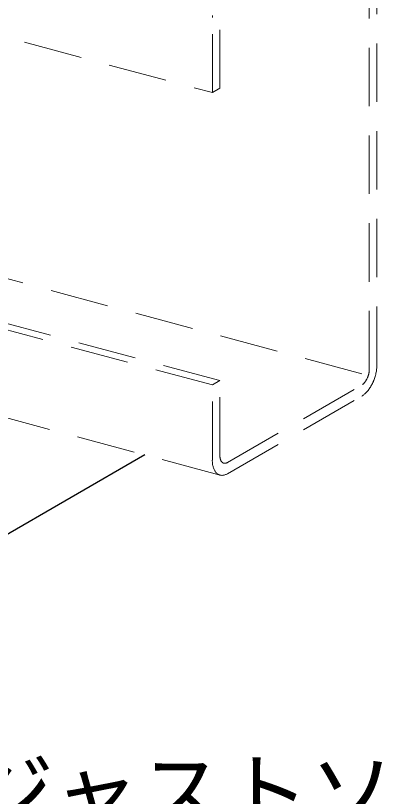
# Model space of a CAD drawing. Units: millimetres, scale not verified. Extents: x -1950 to 1950, y -1347 to 1325.
# Drawn here: x 281.5 to 358.2, y 601 to 761.2 of the extents above; entities that cross this region are included whole.
import ezdxf
from ezdxf.enums import TextEntityAlignment as Align

# ---------------------------------------------------------------- set-up
doc = ezdxf.new("R2010")
doc.units = ezdxf.units.MM
doc.header["$LTSCALE"] = 10
doc.linetypes.add('DASHED1', pattern=[1.8, 1.2, -0.6])
for name, color, linetype, lineweight in [('4-3_野縁', 2, 'Continuous', 25), ('4-6_文字', 7, 'Continuous', 18), ('4-9_躯体他', 4, 'Continuous', 9)]:
    doc.layers.add(name, color=color, linetype=linetype, lineweight=lineweight)
doc.styles.add('ＭＳ ゴシック', font='')
doc.styles.get('ＭＳ ゴシック').set_extended_font_data('MS Gothic')

msp = doc.modelspace()

# ---------------------------------------------------------------- linework, layer by layer
at = {"layer": '4-3_野縁'}
msp.add_line((308.03, 671.05), (144.15, 576.43), dxfattribs=at)
at = {"layer": '4-9_躯体他', "linetype": 'DASHED1'}
for p, q in [((92.1, 806.98), (321.89, 745.41)), ((354.11, 688.61), (354.11, 779.41)), ((355.66, 689.51), (355.66, 780.31)), ((323.44, 746.3), (323.44, 761.7)), ((321.89, 745.41), (321.89, 760.81)), ((321.89, 745.41), (323.44, 746.3)), ((352.56, 687.71), (233.48, 719.62)), ((323.44, 686.3), (233.45, 710.42)), ((321.89, 685.41), (232, 709.49)), ((323.21, 666.98), (231.13, 691.65)), ((321.89, 685.41), (323.44, 686.3)), ((323.44, 670.9), (323.44, 686.3)), ((321.89, 670), (321.89, 685.41)), ((324.99, 669.5), (352.56, 685.41)), ((324.99, 667.2), (352.56, 683.11))]:
    msp.add_line(p, q, dxfattribs=at)
at = {"layer": '4-9_躯体他'}
for centre, radius, start, end in [((329.04, 760.8), 7.15, 176.7043, 179.9736), ((347.87, 689.55), 7.79, 353.6215, 356.7085), ((348.51, 689.51), 7.15, 356.7043, 359.9736), ((349.45, 688.76), 4.68, 342.3399, 345.0729), ((349.54, 688.73), 4.58, 345.07, 347.8424), ((349.71, 688.7), 4.41, 347.8394, 350.6821), ((349.93, 688.66), 4.18, 350.6788, 353.6251), ((350.21, 688.63), 3.9, 353.6215, 356.7085), ((350.53, 688.61), 3.58, 356.7043, 359.9736), ((346.53, 689.75), 9.16, 345.07, 347.8424), ((346.86, 689.68), 8.82, 347.8394, 350.6821), ((347.31, 689.61), 8.36, 350.6788, 353.6251), ((351.04, 687.69), 2.75, 314.2893, 318.1833), ((350.77, 687.93), 3.11, 318.1774, 321.7653), ((350.49, 688.15), 3.46, 321.7602, 325.1003), ((350.22, 688.34), 3.79, 325.096, 328.2385), ((349.97, 688.5), 4.09, 328.2347, 331.2234), ((349.75, 688.62), 4.34, 331.22, 334.0933), ((349.58, 688.7), 4.53, 334.0902, 336.8823), ((349.47, 688.75), 4.65, 336.8795, 339.6222), ((349.42, 688.77), 4.7, 339.6194, 342.3426), ((346.61, 689.69), 9.06, 334.0902, 336.8823), ((346.38, 689.78), 9.3, 336.8795, 339.6222), ((346.29, 689.82), 9.4, 339.6194, 342.3426), ((346.33, 689.8), 9.35, 342.3399, 345.0729), ((351.5, 687.18), 2.06, 305.318, 310.036), ((351.28, 687.44), 2.4, 310.0284, 314.296), ((348.98, 688.15), 6.22, 318.1774, 321.7653), ((348.43, 688.59), 6.92, 321.7602, 325.1003), ((347.89, 688.97), 7.59, 325.096, 328.2385), ((347.38, 689.28), 8.18, 328.2347, 331.2234), ((346.95, 689.52), 8.68, 331.22, 334.0933), ((350.8, 686.15), 3.51, 300.0736, 305.3261), ((350.44, 686.65), 4.12, 305.318, 310.036), ((350.01, 687.17), 4.79, 310.0284, 314.296), ((349.52, 687.67), 5.5, 314.2893, 318.1833), ((328.34, 670), 6.46, 179.9688, 183.4684), ((326.67, 670.9), 3.23, 179.9688, 183.4684), ((326.31, 670.88), 2.87, 183.4628, 187.2482), ((325.96, 670.83), 2.51, 187.2418, 191.3774), ((325.62, 670.77), 2.17, 191.3701, 195.9296), ((325.32, 670.68), 1.85, 195.9216, 200.9871), ((325.05, 670.58), 1.57, 200.979, 206.637), ((324.84, 670.47), 1.33, 206.6301, 212.9617), ((327.63, 669.96), 5.74, 183.4628, 187.2482), ((326.92, 669.87), 5.03, 187.2418, 191.3774), ((326.25, 669.73), 4.34, 191.3701, 195.9296), ((325.64, 669.56), 3.71, 195.9216, 200.9871), ((325.11, 669.36), 3.14, 200.979, 206.637), ((324.67, 670.36), 1.13, 212.958, 220.0216), ((324.55, 670.26), 0.97, 220.0241, 227.8281), ((324.47, 670.18), 0.858, 227.8397, 236.3108), ((324.43, 670.12), 0.788, 236.3325, 245.2929), ((324.42, 670.09), 0.761, 245.3222, 254.4969), ((324.43, 670.11), 0.775, 254.5273, 263.5931), ((324.43, 670.16), 0.83, 263.6178, 272.2763), ((324.43, 670.26), 0.928, 272.2913, 280.3297), ((324.4, 670.4), 1.07, 280.3349, 287.6466), ((324.35, 670.58), 1.25, 287.6446, 294.2144), ((324.25, 670.79), 1.49, 294.2083, 300.0815), ((324.68, 669.14), 2.65, 206.6301, 212.9617), ((324.34, 668.92), 2.25, 212.958, 220.0216), ((324.1, 668.72), 1.94, 220.0241, 227.8281), ((323.95, 668.55), 1.72, 227.8397, 236.3108), ((323.87, 668.44), 1.58, 236.3325, 245.2929), ((323.85, 668.39), 1.52, 245.3222, 254.4969), ((323.86, 668.41), 1.55, 254.5273, 263.5931), ((323.87, 668.52), 1.66, 263.6178, 272.2763), ((323.86, 668.72), 1.86, 272.2913, 280.3297), ((323.81, 669), 2.14, 280.3349, 287.6466), ((323.7, 669.35), 2.51, 287.6446, 294.2144), ((323.51, 669.77), 2.97, 294.2083, 300.0815)]:
    msp.add_arc(centre, radius, start, end, dxfattribs=at)

# ---------------------------------------------------------------- texts
at = {"layer": '4-6_文字', "style": 'ＭＳ ゴシック'}
msp.add_text('アジャストソエル', height=12.83, dxfattribs=at).set_placement((254.35, 591.62), align=Align.BOTTOM_LEFT)

doc.saveas('drawing.dxf')
